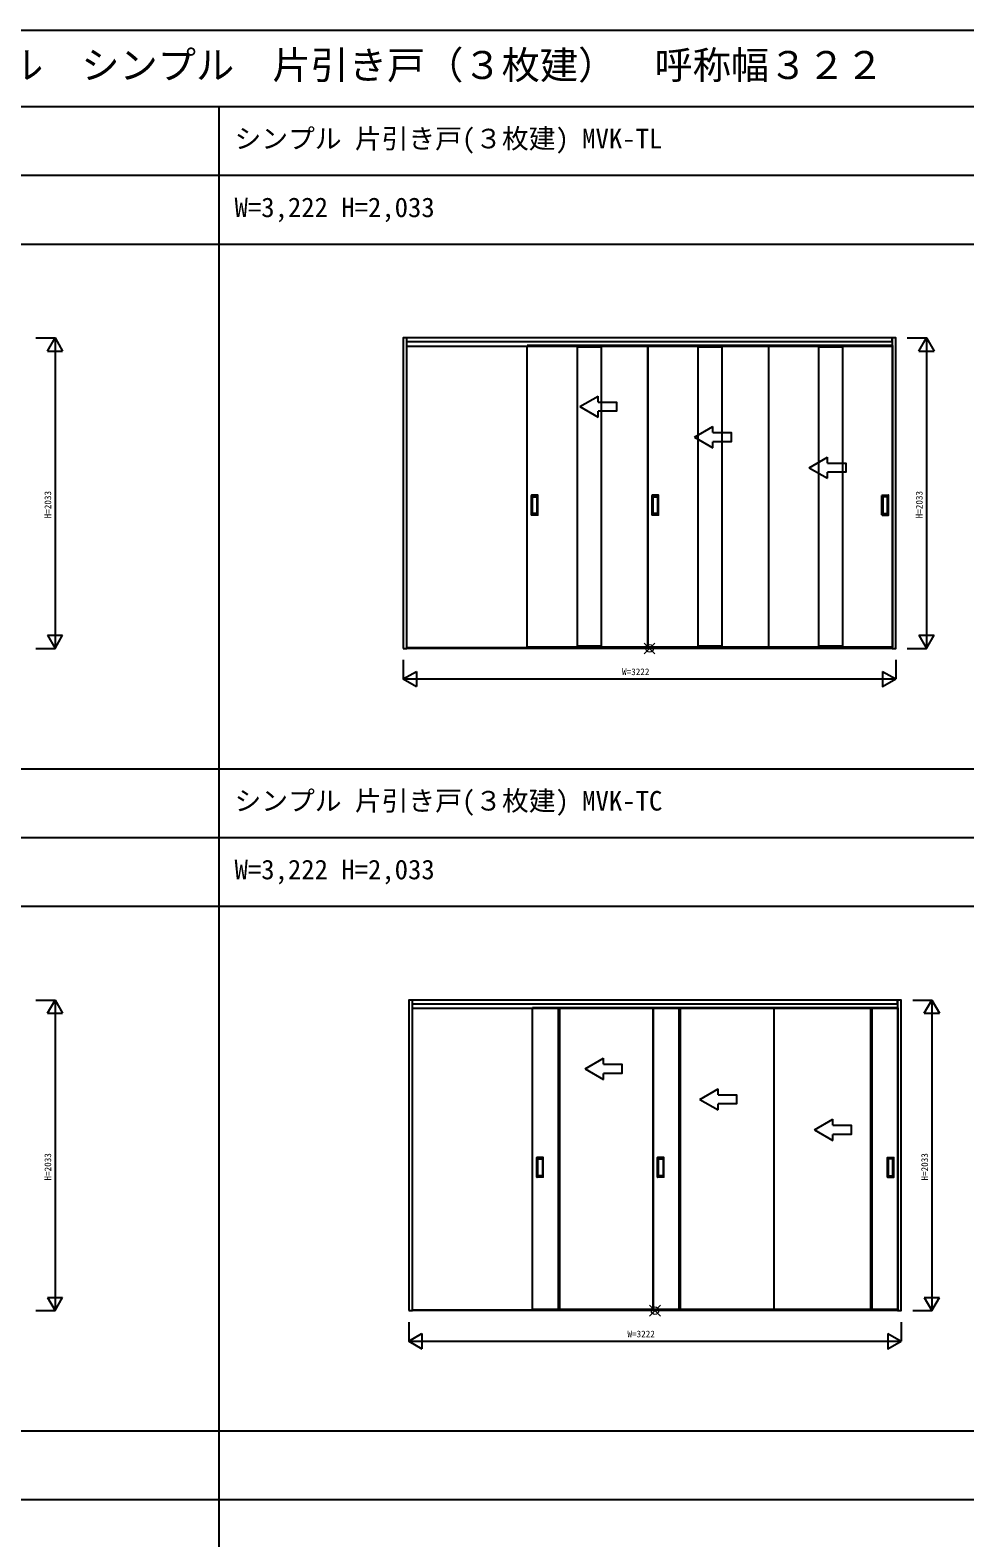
# Model space of a CAD drawing. Units: millimetres, scale not verified. Extents: x -14341 to 14340, y -10000 to 10000.
# Drawn here: x -4178 to 1936, y 130 to 10000 of the extents above; entities that cross this region are included whole.
import ezdxf
from ezdxf.enums import TextEntityAlignment as Align

# ---------------------------------------------------------------- set-up
doc = ezdxf.new("R2010")
doc.units = ezdxf.units.MM
doc.header["$LTSCALE"] = 50
for name, color, linetype in [('0-0_0', 7, 'Continuous'), ('0-1_YKK_A1', 4, 'Continuous'), ('0-4_YKK_F1', 7, 'Continuous'), ('0-6_YKK_N1', 2, 'Continuous')]:
    doc.layers.add(name, color=color, linetype=linetype)
doc.layers.add('0-5_YKK_IN', color=1, linetype='Continuous', lineweight=18)
doc.styles.add('ＭＳ ゴシック', font='')
doc.styles.get('ＭＳ ゴシック').set_extended_font_data('MS Gothic')

msp = doc.modelspace()

# ---------------------------------------------------------------- linework, layer by layer
at = {"layer": '0-1_YKK_A1'}
for p, q in [((-1713.36, 7961.8), (1460.64, 7961.8)), ((-1713.36, 7931.8), (1460.64, 7931.8)), ((1465.14, 7935.8), (-927.86, 7935.8)), ((-927.86, 5960.8), (-927.86, 7935.8)), ((-600.86, 7935.8), (-600.86, 5960.8)), ((-440.86, 7925.8), (-600.86, 7925.8)), ((-440.86, 5960.8), (-440.86, 7935.8)), ((-138.36, 5960.8), (-138.36, 7935.8)), ((-138.36, 7935.8), (-138.36, 5960.8)), ((188.64, 7935.8), (188.64, 5960.8)), ((348.64, 7925.8), (188.64, 7925.8)), ((348.64, 5960.8), (348.64, 7935.8)), ((651.14, 7935.8), (651.14, 5960.8)), ((978.14, 7935.8), (978.14, 5960.8)), ((1138.14, 7925.8), (978.14, 7925.8)), ((1138.14, 5960.8), (1138.14, 7935.8)), ((1465.14, 5960.8), (1465.14, 7935.8)), ((-582.86, 7535.8), (-462.86, 7605.08)), ((-462.86, 7565.8), (-462.86, 7605.08)), ((-582.86, 7535.8), (-462.86, 7466.52)), ((-462.86, 7466.52), (-462.86, 7505.8)), ((167.64, 7335.8), (287.64, 7405.08)), ((287.64, 7365.8), (287.64, 7405.08)), ((167.64, 7335.8), (287.64, 7266.52)), ((287.64, 7266.52), (287.64, 7305.8)), ((918.14, 7135.8), (1038.14, 7205.08)), ((918.14, 7135.8), (1038.14, 7066.52)), ((1038.14, 7165.8), (1038.14, 7205.08)), ((1038.14, 7066.52), (1038.14, 7105.8)), ((-898.86, 6826.8), (-898.86, 6954.8)), ((-857.86, 6955.8), (-897.86, 6955.8)), ((-892.86, 6836.8), (-892.86, 6944.8)), ((-891.86, 6945.8), (-863.86, 6945.8)), ((-862.86, 6944.8), (-862.86, 6836.8)), ((-856.86, 6826.8), (-856.86, 6954.8)), ((-109.36, 6826.8), (-109.36, 6954.8)), ((-68.36, 6955.8), (-108.36, 6955.8)), ((-103.36, 6836.8), (-103.36, 6944.8)), ((-102.36, 6945.8), (-74.36, 6945.8)), ((-73.36, 6944.8), (-73.36, 6836.8)), ((-67.36, 6826.8), (-67.36, 6954.8)), ((1394.14, 6826.8), (1394.14, 6954.8)), ((1395.14, 6955.8), (1435.14, 6955.8)), ((1400.14, 6944.8), (1400.14, 6836.8)), ((1429.14, 6945.8), (1401.14, 6945.8)), ((1430.14, 6836.8), (1430.14, 6944.8)), ((1436.14, 6826.8), (1436.14, 6954.8)), ((-857.86, 6825.8), (-897.86, 6825.8)), ((-863.86, 6835.8), (-891.86, 6835.8)), ((-68.36, 6825.8), (-108.36, 6825.8)), ((-74.36, 6835.8), (-102.36, 6835.8)), ((1395.14, 6825.8), (1435.14, 6825.8)), ((1401.14, 6835.8), (1429.14, 6835.8)), ((1460.64, 5956.8), (-1713.36, 5956.8)), ((1460.64, 5952.8), (-1713.36, 5952.8)), ((1465.14, 5960.8), (-927.86, 5960.8)), ((-600.86, 5970.8), (-440.86, 5970.8)), ((188.64, 5970.8), (348.64, 5970.8)), ((978.14, 5970.8), (1138.14, 5970.8)), ((-1678, 3626.8), (1496, 3626.8)), ((-1678, 3596.8), (1496, 3596.8)), ((1500.5, 3600.8), (-892.5, 3600.8)), ((-892.5, 1625.8), (-892.5, 3600.8)), ((-722.5, 1625.8), (-722.5, 3600.8)), ((-712.5, 1625.8), (-712.5, 3600.8)), ((-103, 1625.8), (-103, 3600.8)), ((-103, 3600.8), (-103, 1625.8)), ((67, 1625.8), (67, 3600.8)), ((77, 1625.8), (77, 3600.8)), ((686.5, 3600.8), (686.5, 1625.8)), ((1320.5, 1625.8), (1320.5, 3600.8)), ((1330.5, 1625.8), (1330.5, 3600.8)), ((1500.5, 1625.8), (1500.5, 3600.8)), ((-547.5, 3200.8), (-427.5, 3270.08)), ((-427.5, 3230.8), (-427.5, 3270.08)), ((-547.5, 3200.8), (-427.5, 3131.52)), ((-427.5, 3131.52), (-427.5, 3170.8)), ((203, 3000.8), (323, 3070.08)), ((323, 3030.8), (323, 3070.08)), ((203, 3000.8), (323, 2931.52)), ((323, 2931.52), (323, 2970.8)), ((953.5, 2800.8), (1073.5, 2870.08)), ((1073.5, 2830.8), (1073.5, 2870.08)), ((953.5, 2800.8), (1073.5, 2731.52)), ((1073.5, 2731.52), (1073.5, 2770.8)), ((-863.5, 2491.8), (-863.5, 2619.8)), ((-822.5, 2620.8), (-862.5, 2620.8)), ((-857.5, 2501.8), (-857.5, 2609.8)), ((-856.5, 2610.8), (-828.5, 2610.8)), ((-827.5, 2609.8), (-827.5, 2501.8)), ((-821.5, 2491.8), (-821.5, 2619.8)), ((-74, 2491.8), (-74, 2619.8)), ((-33, 2620.8), (-73, 2620.8)), ((-68, 2501.8), (-68, 2609.8)), ((-67, 2610.8), (-39, 2610.8)), ((-38, 2609.8), (-38, 2501.8)), ((-32, 2491.8), (-32, 2619.8)), ((1429.5, 2491.8), (1429.5, 2619.8)), ((1430.5, 2620.8), (1470.5, 2620.8)), ((1435.5, 2609.8), (1435.5, 2501.8)), ((1464.5, 2610.8), (1436.5, 2610.8)), ((1465.5, 2501.8), (1465.5, 2609.8)), ((1471.5, 2491.8), (1471.5, 2619.8)), ((-822.5, 2490.8), (-862.5, 2490.8)), ((-828.5, 2500.8), (-856.5, 2500.8)), ((-33, 2490.8), (-73, 2490.8)), ((-39, 2500.8), (-67, 2500.8)), ((1430.5, 2490.8), (1470.5, 2490.8)), ((1436.5, 2500.8), (1464.5, 2500.8)), ((1496, 1621.8), (-1678, 1621.8)), ((1496, 1617.8), (-1678, 1617.8)), ((1500.5, 1625.8), (-892.5, 1625.8))]:
    msp.add_line(p, q, dxfattribs=at)
for points in [[(-1737.36, 5952.8), (-1713.36, 5952.8), (-1713.36, 7985.8), (-1737.36, 7985.8)], [(1460.64, 5952.8), (1484.64, 5952.8), (1484.64, 7985.8), (1460.64, 7985.8)], [(-1702, 1617.8), (-1678, 1617.8), (-1678, 3650.8), (-1702, 3650.8)], [(1496, 1617.8), (1520, 1617.8), (1520, 3650.8), (1496, 3650.8)]]:
    msp.add_lwpolyline(points, close=True, dxfattribs=at)
for points in [[(1460.64, 7955.8), (1460.64, 7985.8), (-1713.36, 7985.8)], [(-462.86, 7565.8), (-342.86, 7565.8), (-342.86, 7505.8), (-462.86, 7505.8)], [(287.64, 7365.8), (407.64, 7365.8), (407.64, 7305.8), (287.64, 7305.8)], [(1038.14, 7165.8), (1158.14, 7165.8), (1158.14, 7105.8), (1038.14, 7105.8)], [(1496, 3620.8), (1496, 3650.8), (-1678, 3650.8)], [(-427.5, 3230.8), (-307.5, 3230.8), (-307.5, 3170.8), (-427.5, 3170.8)], [(323, 3030.8), (443, 3030.8), (443, 2970.8), (323, 2970.8)], [(1073.5, 2830.8), (1193.5, 2830.8), (1193.5, 2770.8), (1073.5, 2770.8)]]:
    msp.add_lwpolyline(points, dxfattribs=at)
for centre, start, end in [((-897.86, 6954.8), 90, 180), ((-891.86, 6944.8), 90, 180), ((-863.86, 6944.8), 0, 90), ((-857.86, 6954.8), 0, 90), ((-108.36, 6954.8), 90, 180), ((-102.36, 6944.8), 90, 180), ((-74.36, 6944.8), 0, 90), ((-68.36, 6954.8), 0, 90), ((1395.14, 6954.8), 90, 180), ((1401.14, 6944.8), 90, 180), ((1429.14, 6944.8), 360, 90), ((1435.14, 6954.8), 0, 90), ((-897.86, 6826.8), 180, 270), ((-891.86, 6836.8), 180, 270), ((-863.86, 6836.8), 270, 0), ((-857.86, 6826.8), 270, 0), ((-108.36, 6826.8), 180, 270), ((-102.36, 6836.8), 180, 270), ((-74.36, 6836.8), 270, 0), ((-68.36, 6826.8), 270, 0), ((1395.14, 6826.8), 180, 270), ((1401.14, 6836.8), 180, 270), ((1429.14, 6836.8), 270, 360), ((1435.14, 6826.8), 270, 0), ((-862.5, 2619.8), 90, 180), ((-856.5, 2609.8), 90, 180), ((-828.5, 2609.8), 0, 90), ((-822.5, 2619.8), 0, 90), ((-73, 2619.8), 90, 180), ((-67, 2609.8), 90, 180), ((-39, 2609.8), 0, 90), ((-33, 2619.8), 0, 90), ((1430.5, 2619.8), 90, 180), ((1436.5, 2609.8), 90, 180), ((1464.5, 2609.8), 360, 90), ((1470.5, 2619.8), 0, 90), ((-862.5, 2491.8), 180, 270), ((-856.5, 2501.8), 180, 270), ((-828.5, 2501.8), 270, 0), ((-822.5, 2491.8), 270, 0), ((-73, 2491.8), 180, 270), ((-67, 2501.8), 180, 270), ((-39, 2501.8), 270, 0), ((-33, 2491.8), 270, 0), ((1430.5, 2491.8), 180, 270), ((1436.5, 2501.8), 180, 270), ((1464.5, 2501.8), 270, 360), ((1470.5, 2491.8), 270, 0)]:
    msp.add_arc(centre, 1, start, end, dxfattribs=at)
at = {"layer": '0-4_YKK_F1'}
for p, q in [((-14341, 10000.3), (14340.02, 10000.3)), ((-14341, 9500.3), (14159, 9500.3)), ((-2941, -9999.7), (-2941, 9500.3)), ((-14341, 9050.3), (14159, 9050.3)), ((-14341, 8600.3), (14159, 8600.3)), ((-14341, 5165.3), (14159, 5165.3)), ((-14341, 4715.3), (14159, 4715.3)), ((-14341, 4265.3), (14159, 4265.3)), ((-14341, 830.3), (14159, 830.3)), ((-14341, 380.3), (14159, 380.3))]:
    msp.add_line(p, q, dxfattribs=at)
at = {"layer": '0-5_YKK_IN'}
for p, q in [((-161.71, 5917.44), (-91, 5988.16)), ((-161.71, 5988.16), (-91, 5917.44)), ((-126.36, 1582.44), (-55.64, 1653.16)), ((-126.36, 1653.16), (-55.64, 1582.44))]:
    msp.add_line(p, q, dxfattribs=at)
for centre in [(-126.36, 5952.8), (-91, 1617.8)]:
    msp.add_circle(centre, 25, dxfattribs=at)
at = {"layer": '0-6_YKK_N1'}
for p, q in [((-4140.36, 7985.8), (-4015.36, 7985.8)), ((-4065.36, 7899.2), (-3965.36, 7899.2)), ((-4015.36, 7985.8), (-4015.36, 5952.8)), ((1559.64, 7985.8), (1684.64, 7985.8)), ((1634.64, 7899.2), (1734.64, 7899.2)), ((1684.64, 7985.8), (1684.64, 5952.8)), ((-4065.36, 6039.4), (-3965.36, 6039.4)), ((1634.64, 6039.4), (1734.64, 6039.4)), ((-4140.36, 5952.8), (-4015.36, 5952.8)), ((1559.64, 5952.8), (1684.64, 5952.8)), ((1484.64, 5877.8), (1484.64, 5752.8)), ((-1737.36, 5752.8), (-1650.75, 5802.8)), ((-1737.36, 5752.8), (-1650.75, 5702.8)), ((-1650.75, 5802.8), (-1650.75, 5702.8)), ((1398.04, 5802.8), (1484.64, 5752.8)), ((-4140.36, 3650.8), (-4015.36, 3650.8)), ((-4065.36, 3564.2), (-3965.36, 3564.2)), ((-4015.36, 3650.8), (-4015.36, 1617.8)), ((1595, 3650.8), (1720, 3650.8)), ((1670, 3564.2), (1770, 3564.2)), ((1720, 3650.8), (1720, 1617.8)), ((-4065.36, 1704.4), (-3965.36, 1704.4)), ((1670, 1704.4), (1770, 1704.4)), ((-4140.36, 1617.8), (-4015.36, 1617.8)), ((1595, 1617.8), (1720, 1617.8)), ((1520, 1542.8), (1520, 1417.8)), ((-1702, 1417.8), (-1615.4, 1467.8)), ((-1702, 1417.8), (-1615.4, 1367.8)), ((-1615.4, 1467.8), (-1615.4, 1367.8)), ((1433.4, 1467.8), (1520, 1417.8))]:
    msp.add_line(p, q, dxfattribs=at)
for points in [[(-4065.36, 7899.2), (-4015.36, 7985.8), (-3965.36, 7899.2)], [(1634.64, 7899.2), (1684.64, 7985.8), (1734.64, 7899.2)], [(-4065.36, 6039.4), (-4015.36, 5952.8), (-3965.36, 6039.4)], [(1634.64, 6039.4), (1684.64, 5952.8), (1734.64, 6039.4)], [(-1737.36, 5877.8), (-1737.36, 5752.8), (1484.64, 5752.8)], [(1398.04, 5802.8), (1398.04, 5702.8), (1484.64, 5752.8)], [(-4065.36, 3564.2), (-4015.36, 3650.8), (-3965.36, 3564.2)], [(1670, 3564.2), (1720, 3650.8), (1770, 3564.2)], [(-4065.36, 1704.4), (-4015.36, 1617.8), (-3965.36, 1704.4)], [(1670, 1704.4), (1720, 1617.8), (1770, 1704.4)], [(-1702, 1542.8), (-1702, 1417.8), (1520, 1417.8)], [(1433.4, 1467.8), (1433.4, 1367.8), (1520, 1417.8)]]:
    msp.add_lwpolyline(points, dxfattribs=at)

# ---------------------------------------------------------------- texts
at = {"layer": '0-0_0', "style": 'ＭＳ ゴシック'}
for s, height, p in [('ＭＶＫＳＭ＿Ｋ０７  木質インテリア建材  ラフォレスタ  室内引戸  ラウンドレール  シンプル  片引き戸（３枚建）  呼称幅３２２', 183.3, (-13841, 9625.3)), ('シンプル 片引き戸(３枚建) MVK-TL', 128.3, (-2841, 9187.8)), ('W=3,222 H=2,033', 128.3, (-2841, 8737.8)), ('シンプル 片引き戸(３枚建) MVK-TC', 128.3, (-2841, 4852.8)), ('W=3,222 H=2,033', 128.3, (-2841, 4402.8))]:
    msp.add_text(s, height=height, dxfattribs=at).set_placement(p, align=Align.BOTTOM_LEFT)
at = {"layer": '0-6_YKK_N1', "style": 'ＭＳ ゴシック'}
for p in [(-4027.36, 6804.3), (1672.64, 6804.3), (-4027.36, 2469.3), (1708, 2469.3)]:
    msp.add_text('H=2033', height=43.99, rotation=90, dxfattribs=at).set_placement(p, align=Align.BOTTOM_LEFT)
for p in [(-306.36, 5764.8), (-271, 1429.8)]:
    msp.add_text('W=3222', height=43.99, dxfattribs=at).set_placement(p, align=Align.BOTTOM_LEFT)

doc.saveas('drawing.dxf')
